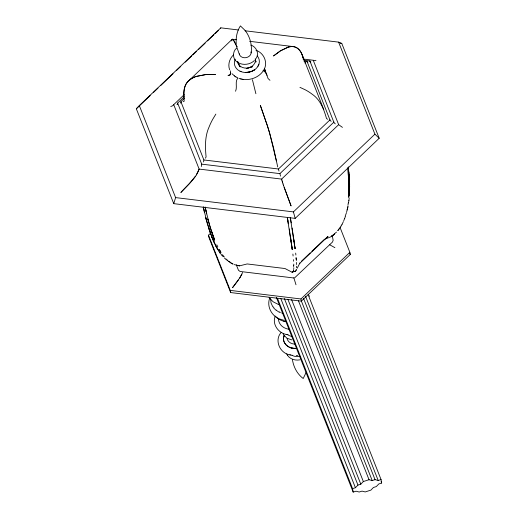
<?xml version="1.0" encoding="UTF-8"?>
<svg xmlns="http://www.w3.org/2000/svg" width="518" height="518" viewBox="0 0 518 518"><rect width="100%" height="100%" fill="white"/><g stroke="black" fill="none" stroke-linecap="round" stroke-linejoin="round"><path stroke-width="0.78" d="M303.898 60.25L309.894 60.975L334.045 122.747L335.301 123.873M349.164 174.683L349.637 184.032L349.417 195.027L349.546 192.638M270.636 298.646L271.011 302.92L272.85 306.883M303.962 61.13L307.09 61.506L330.108 120.39L331.151 121.361M348.854 195.008L348.944 183.23M349.417 195.027L349.611 183.903M293.764 268.648L293.803 267.715M296.542 267.696L296.542 266.258M348.944 194.897L348.776 197.423L348.776 180.452L347.578 167.748M251.159 52.855C252.201 45.098 250.097 36.992 245.344 30.763M231.766 40.928L232.459 39.219A34.674 3.283 72.3 0 1 233.728 40.462L236.979 46.711M349.164 198.141L348.899 200.621M293.441 270.189L293.538 269.483M347.96 205.348L348.297 202.881M348.536 202.952L348.873 200.485M292.359 272.241L292.968 271.736M346.561 212.38L347.066 210.237M283.974 336.091C281.345 343.544 289.808 349.656 296.659 348.368C289.879 349.592 281.404 343.635 283.961 336.208M275.058 316.55C272.021 324.676 278.762 333.352 286.875 334.576M269.677 298.193C266.66 306.17 271.309 315.468 279.008 318.7M244.904 30.763L338.61 42.133L341.77 43.395L379.195 138.261L295.182 218.382L173.75 203.652L175.608 197.598L139.31 105.575L220.804 27.836L238.481 29.979M345.176 216.297L346.315 213.099M344.6 218.7L345.338 216.615M258.903 64.226L257.958 66.246M306.099 372.494L303.211 378.529C297.151 373.977 293.415 366.802 292.392 359.356M343.738 220.713L344.509 218.797M238.325 280.096L232.53 287.697L239.905 277.713L242.625 272.539M343.408 221.562L342.087 224.242M256.138 58.379C259.46 53.49 256.261 46.685 250.848 45.085M297.228 268.227L299.909 262.976L299.436 263.643L328.011 236.389L326.23 237.995M241.906 274.164L239.756 277.946M235.548 91.252C237.568 87.076 234.648 81.889 237.866 77.927M263.526 70.409C268.473 63.215 264.083 52.823 255.983 50.317M203.58 161.966L203.878 159.952L180.892 101.677L184.382 98.349M220.571 28.25L220.804 27.836M201.334 166.518L201.729 164.141L177.635 103.069L184.039 96.963M341.122 225.952L342.055 224.3M205.4 158.184L205.614 157.841A2.83 1.282 -55.4 0 0 206.08 156.831C205.128 146.892 204.824 136.363 209.104 126.936A34.674 15.734 -55.4 0 1 212.756 119.231L215.857 114.109M340.041 227.609L341.032 226.049M196.322 174.974L199.132 169.082L173.724 104.662L184.201 94.664M173.724 104.662L172.701 105.737L170.733 106.54M263.397 70.636C258.34 78.451 247.63 81.462 239.012 78.399M281.157 332.439C273.899 340.514 280.154 353.788 290.507 354.972M195.228 176.528L189.335 183.663L180.86 192.495C187.341 185.198 195.921 178.626 199.132 169.082L281.598 179.092L338.649 124.676L313.235 60.256L303.024 59.013M294.91 271.244L292.055 272.203L284.984 268.531L247.157 263.947L239.653 265.831L234.149 264.594M295.014 271.393L295.784 270.908M173.75 203.652L136.331 108.786L139.31 105.575M381.054 479.564L381.669 483.035L378.82 483.941L376.282 486.583L373.433 487.49L370.894 490.125L365.196 491.938L362.037 491.116L359.194 492.022L356.034 491.193L353.185 492.1L352.57 488.636L355.419 487.729L357.957 485.088L360.806 484.181L363.345 481.539L369.043 479.726L372.196 480.555L375.045 479.649L378.205 480.471L381.054 479.564L308.1 294.638M231.98 39.575L232.822 39.4A34.538 3.27 72.3 0 1 233.864 40.663L237.024 46.821M336.506 232.083L331.106 236.72L324.365 239.368L311.83 251.327M232.181 39.29L189.666 79.914C182.627 84.894 184.078 94.095 184.143 101.217A2.83 1.548 14.9 0 1 183.437 101.612L183.113 101.683M136.331 108.786L150.22 95.539M153.555 92.359L158.003 88.118M160.781 85.47L173.006 73.809M176.34 70.629L180.782 66.388M185.23 62.147L191.666 56.009M192.838 54.895L196.348 51.541M198.692 49.314L205.128 43.169M207.465 40.941L213.902 34.797M215.074 33.683L218.583 30.335M340.009 227.35L349.864 252.331L350.246 254.5L301.346 301.139L230.665 292.56L208.883 237.348L208.495 235.178L210.826 232.958M203.878 159.952L278.47 168.998L330.076 119.781M201.729 164.141L279.901 173.627L333.98 122.041M175.608 197.598L293.415 211.894L374.915 134.162L338.61 42.133M301.47 261.208L310.191 252.888M208.495 235.178L230.277 290.397L300.964 298.97L349.864 252.331M233.573 54.798C229.565 58.508 227.603 64.627 229.688 69.833M332.303 235.832L334.576 233.968M236.525 48.174C232.045 51.962 232.595 59.745 237.891 62.548M254.403 60.522C250.181 64.672 243.182 65.579 238.04 62.646M295.448 271.29L294.859 271.309L295.571 271.186M334.032 234.479L331.17 236.674L331.462 236.13A2.001 0.712 -60.6 0 0 331.604 235.832M189.666 79.914L192.074 78.27A34.538 18.946 14.9 0 1 196.458 76.34L205.905 74.553L215.469 74.43L205.821 74.56L195.908 76.528M245.966 72.449L251.67 71.413L254.752 69.658L252.726 70.908M294.613 277.868L332.504 242.023L333.132 240.307L332.284 235.541M305.471 62.736L305.212 62.846A2.83 1.282 -55.4 0 1 304.765 62.918M252.816 70.895L248.407 72.28M180.342 103.056L180.996 102.629L180.892 101.677M292.612 272.196L292.055 272.203L292.787 272.131M176.929 104.655L177.719 104.17L177.635 103.069M310.897 62.018L310.055 61.895M315.993 60.302L314.309 60.664L313.235 60.256M307.912 62.451L307.42 62.497M299.987 359.842C295.454 360.735 290.177 359.311 287.509 355.348M296.218 355.49L297.733 355.361M295.124 348.407L290.242 347.565M303.438 59.11C302.298 53.801 299.456 47.293 293.324 46.607L249.605 41.317M340.19 43.201L341.77 43.395M232.323 39.226L236.48 39.724M293.719 277.972L240.119 271.464L238.481 270.286L236.331 264.886M236.37 265.294L239.569 265.831L239.012 265.559A2.001 0.46 27.8 0 1 238.714 265.397M236.81 265.423L238.461 265.702M291.815 339.905L287.14 338.306M284.427 320.435L279.571 318.978M275.175 316.058C277.959 319.282 282.032 321.154 286.208 321.749M286.227 334.44L287.989 334.796M289.86 354.843L292.184 355.309M240.708 78.911L241.356 79.04M242.469 79.26L243.033 79.377M283.883 321.283L284.531 321.413M240.009 71.212L241.09 71.613M278.632 304.584L273.135 301.78L269.075 297.682M299.948 87.348L305.238 89.795A34.674 19.017 14.9 0 1 312.082 94.159C320.428 99.741 323.957 109.479 326.515 118.499A2.83 1.548 14.9 0 0 327.395 119.075L327.758 119.237M334.893 247.662L329.752 244.807M342.456 127.376L338.649 124.676M235.671 76.781L237.393 77.732M277.642 311.305L279.144 312.108M269.969 80.303L268.071 78.535L264.517 68.777L265.074 70.195M263.086 70.396L265.475 72.378L267.087 75.298M231.999 73.685L234.531 76.01M234.291 75.848L235.897 76.936M226.858 260.101L228.062 260.962M276.042 310.224L273.75 308.061M225.997 258.929L227.901 260.664M224.521 258.139L225.699 259.22M374.915 134.162L379.195 138.261M244.872 30.225L240.397 25.9C236.966 31.177 235.716 37.639 236.247 43.855M222.093 255.471L223.239 256.779M307.303 62.425L307.09 61.506M283.929 335.275L286.998 338.215A8.916 7.226 -10.1 0 0 295.15 344.114M222.468 254.714L224.365 257.038M220.979 254.118L222.164 255.594M219.859 252.577L220.292 253.211L218.713 250.854M219.787 252.454L220.292 253.211M215.527 245.286L218.784 250.977L215.553 245.351L216.582 247.274M217.029 248.096L217.689 249.197M238.487 64.141L240.184 66.971L237.652 61.797L238.487 64.141L238.015 62.931A8.864 7.181 -10.1 0 1 237.814 61.59M283.152 333.806L284.006 335.411M286.726 353.878L287.581 355.484M216.796 244.813L217.806 246.853M214.523 243.246L212.555 238.804L215.598 245.409L211.59 236.409M323.776 109.635L302.123 54.746C300.621 50.33 296.71 46.193 291.725 46.549A34.538 15.669 -55.4 0 0 287.937 47.229L280.562 50.77L273.485 55.97L280.491 50.816L288.39 47.093A34.674 15.734 -55.4 0 1 293.324 46.607M239.504 54.675L236.797 47.229M210.12 227.421L214.646 240.119L212.794 235.496M349.469 252.525L350.246 254.5M264.387 69.244L265.779 72.779M381.08 481.533L381.669 483.035M305.549 296.296L378.205 480.471M303.574 298.478L375.045 479.649M301.321 300.887L372.196 480.555M298.459 300.809L369.043 479.726M291.576 299.618L363.345 481.539M287.853 299.249L360.806 484.181M284.408 298.653L357.957 485.088M280.685 298.284L355.419 487.729M277.538 298.439L352.57 488.636M276.379 297.397L353.185 492.1M205.102 206.935L209.414 224.812L214.646 240.119M210.742 234.078L208.877 228.697M284.136 187.263L291.077 205.931L283.56 185.561M309.44 295.759L309.622 296.277M283.042 183.987L283.573 185.606M277.726 166.958L273.517 147.688L269.127 131.43A34.538 3.27 72.3 0 0 267.191 125.142L260.327 105.381L267.417 125.868A34.674 3.283 72.3 0 1 269.975 134.317L276.347 160.865M295.992 284.77L293.835 277.745M302.123 54.746L303.114 57.802M210.276 227.454L207.958 219.127M252.415 79.694L255.892 93.726M280.516 176.126L279.901 173.627M283.055 184.032L281.598 179.092L281.87 180.128M278.982 171.115L278.47 168.998M282.2 181.287L282.595 182.589M211.15 230.264L211.959 232.945M293.415 211.894L295.182 218.382M207.809 219.095L208.489 221.672M205.756 217.677L206.429 220.254M205.685 217.56L209.784 231.449L212.471 238.617L207.245 223.31L203.276 207.006M206.682 213.889L205.516 208.657M204.409 212.322L203.244 207.09M205.368 208.624L205.931 211.202M203.309 207.206L203.872 209.784M255.225 58.948L255.873 61.979L255.38 59.46A8.864 7.181 -10.1 0 1 249.281 67.593L246.199 68.7L252.408 66.725L249.281 67.593A8.864 7.181 -10.1 0 1 238.843 64.724M255.238 58.806L255.873 61.979M289.568 231.527L292.262 249.54L287.341 217.677M300.964 298.97L301.346 301.139M230.277 290.397L230.665 292.56M294.412 244.231L295.079 248.64L293.266 236.337M290.371 217.664L291.245 222.857M290.287 217.566L295.079 248.64M290.248 217.754L290.682 220.318M287.587 218.602L288.027 221.167M287.432 218.596L288.306 223.795M292.262 249.54L290.604 237.186M292.1 228.043L294.133 241.686M289.316 228.982L289.724 231.533M348.407 166.861L349.669 186.92M296.445 262.451L296.581 264.51M295.674 253.095L295.882 255.037M292.89 254.04L293.104 255.983M230.633 72.74L230.089 74.955L228.011 75.531L230.348 74.67L230.465 70.849M348.497 177.188L348.854 183.34M183.974 97.131C183.042 90.676 184.712 83.275 190.352 79.383A34.674 19.017 14.9 0 1 195.908 76.528M348.944 171.957L349.19 174.812M348.368 174.352L348.588 177.078M293.453 259.673L293.576 261.221M309.894 60.975L309.919 61.519M293.751 264.122L293.797 265.456M348.944 186.409L349.035 192.133M293.641 265.443L293.654 266.615M257.271 55.944A12.568 10.179 -10.1 0 1 253.807 70.344M251.67 71.413A12.568 10.179 -10.1 0 1 238.105 70.066A12.568 10.179 -10.1 0 1 235.256 59.169M251.126 51.91A6.009 4.863 -10.1 0 1 245.933 57.673A6.009 4.863 -10.1 0 1 239.271 53.82M282.582 313.209A17.761 14.387 -10.1 0 1 281.624 312.93M280.419 312.49A17.761 14.387 -10.1 0 1 279.293 311.991M277.208 310.781A17.761 14.387 -10.1 0 1 276.262 310.075M273.88 307.614A17.761 14.387 -10.1 0 1 273.4 306.934M288.662 329.228A14.025 11.364 -10.1 0 1 278.483 319.146M291.861 336.415A9.363 7.582 -10.1 0 1 287.775 334.699M299.941 356.326A9.363 7.582 -10.1 0 1 292.048 355.251M296.277 269.625L296.102 270.39L296.277 269.625M293.466 270.519L293.324 271.341L293.466 270.519M347.636 207.835L347.138 209.978L347.979 206.417L347.636 207.835M339.594 228.309L337.872 230.536L339.594 228.309M230.711 262.574L228.678 261.422L230.711 262.574M232.906 264.012L230.853 262.924L232.906 264.012M219.962 250.77L219.198 249.598L220.985 252.421L219.962 250.77M296.238 258.735L296.089 257.692L296.361 260.276L296.238 258.735"/></g></svg>
